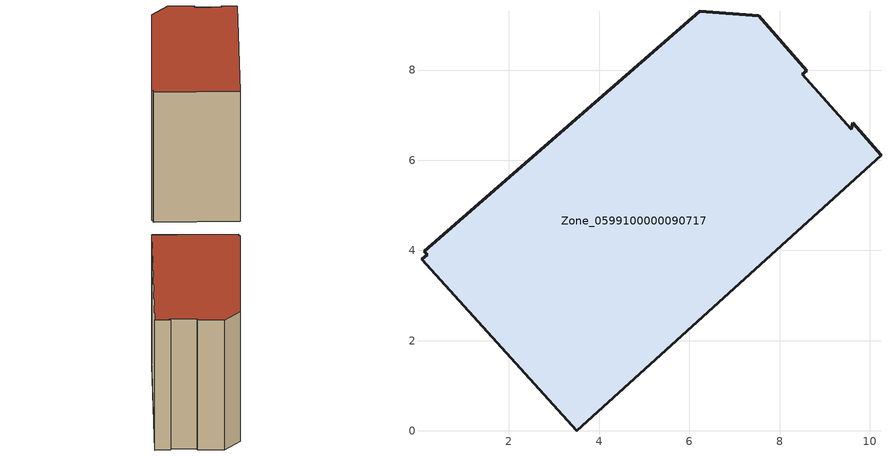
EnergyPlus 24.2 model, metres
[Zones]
Zone_0599100000090717
 floor ground (C_G): 0.06,3.8 0.19,3.91 0.12,3.98 6.23,9.3 7.54,9.2 8.6,7.99 8.5,7.9 9.59,6.69 9.62,6.83 10.25,6.11 3.5,0 z0
 wall outside (C_F): 9.62,6.83 9.59,6.69 8.5,7.9 8.6,7.99 7.54,9.2 6.23,9.3 0.12,3.98 0.19,3.91 0.06,3.8 3.5,0 10.25,6.11 9.62,6.83 z0:9.14
 roof outside (C_R): 0.19,3.91 0.06,3.8 3.5,0 10.25,6.11 9.62,6.83 9.59,6.69 8.5,7.9 8.6,7.99 7.54,9.2 6.23,9.3 0.12,3.98 z9.14
[BUILDING]
Pand.0599100000090717: North Axis=0; Terrain=City; Loads Convergence Tolerance Value=0.04; Temperature Convergence Tolerance Value=0.4; Solar Distribution=FullExterior; Maximum Number of Warmup Days=25; Minimum Number of Warmup Days=1
[Site:Location]
Rotterdam.The.Hague.AP_ZH_NLD Design_Conditions: Latitude=51.96; Longitude=4.45; Time Zone=1; Elevation=-4.5
[SITE:GROUNDTEMPERATURE:BUILDINGSURFACE]
18, 18, 18, 18, 18, 18, 18, 18, 18, 18, 18, 18
[MATERIAL] Thermal Absorptance=0.9; Solar Absorptance=0.7; Visible Absorptance=0.7
Name | Roughness | Thickness | Conductivity | Density | Specific Heat
G.TI.1946 | MediumSmooth | 0.15 | 1 | 540 | 1210
F.TI.1946 | Rough | 0.3 | 0.857143 | 1920 | 840
R.TI.1946 | MediumRough | 0.2 | 0.1 | 1500 | 1000
[CONSTRUCTION]
C_G: G.TI.1946
C_F: F.TI.1946
C_R: R.TI.1946
[ZONE]
Zone_0599100000090717: Type=1; Multiplier=1; Ceiling Height=Autocalculate; Volume=Autocalculate; Floor Area=autocalculate; Part of Total Floor Area=Yes
[ZONEINFILTRATION:DESIGNFLOWRATE]
Infil_Zone_0599100000090717: Zone or ZoneList or Space or SpaceList=Zone_0599100000090717; Schedule=AlwaysOn; Design Flow Rate Calculation Method=Flow/Area; Flow Rate per Floor Area=0.003; Constant Term Coefficient=1; Temperature Term Coefficient=0; Velocity Term Coefficient=0; Velocity Squared Term Coefficient=0
[HVACTEMPLATE:ZONE:IDEALLOADSAIRSYSTEM]
Zone_0599100000090717: Maximum Heating Supply Air Temperature=50; Minimum Cooling Supply Air Temperature=13; Maximum Heating Supply Air Humidity Ratio=0.0156; Minimum Cooling Supply Air Humidity Ratio=0.0077; Heating Limit=NoLimit; Cooling Limit=NoLimit; Dehumidification Control Type=ConstantSensibleHeatRatio; Cooling Sensible Heat Ratio=0.7; Dehumidification Setpoint=60; Humidification Control Type=None; Humidification Setpoint=30; Outdoor Air Method=None; Outdoor Air Flow Rate per Person=0.00944; Outdoor Air Flow Rate per Zone Floor Area=0; Outdoor Air Flow Rate per Zone=0; Demand Controlled Ventilation Type=None; Outdoor Air Economizer Type=NoEconomizer; Heat Recovery Type=None; Sensible Heat Recovery Effectiveness=0.7; Latent Heat Recovery Effectiveness=0.65
[ZONECONTROL:THERMOSTAT]
ThermostatControl_Zone_0599100000090717: Zone or ZoneList=Zone_0599100000090717; Control Type Schedule=DualSetpointControlType; Control 1=Thermostat_Zone_0599100000090717; Temperature Difference Between Cutout And Setpoint=0
[THERMOSTATSETPOINT:DUALSETPOINT]
Thermostat_Zone_0599100000090717: Heating Setpoint Temperature Schedule=HeatingSetpoint_Zone_0599100000090717; Cooling Setpoint Temperature Schedule=CoolingSetpoint_Zone_0599100000090717
[SCHEDULE:COMPACT]
HeatingSetpoint_Zone_0599100000090717: Through: 12/31, For: AllDays, Until: 24:00, 21
CoolingSetpoint_Zone_0599100000090717: Through: 12/31, For: AllDays, Until: 24:00, 24
DualSetpointControlType: Through: 12/31, For: AllDays, Until: 24:00, 4
AlwaysOn: Through: 12/31, For: AllDays, Until: 24:00, 1
